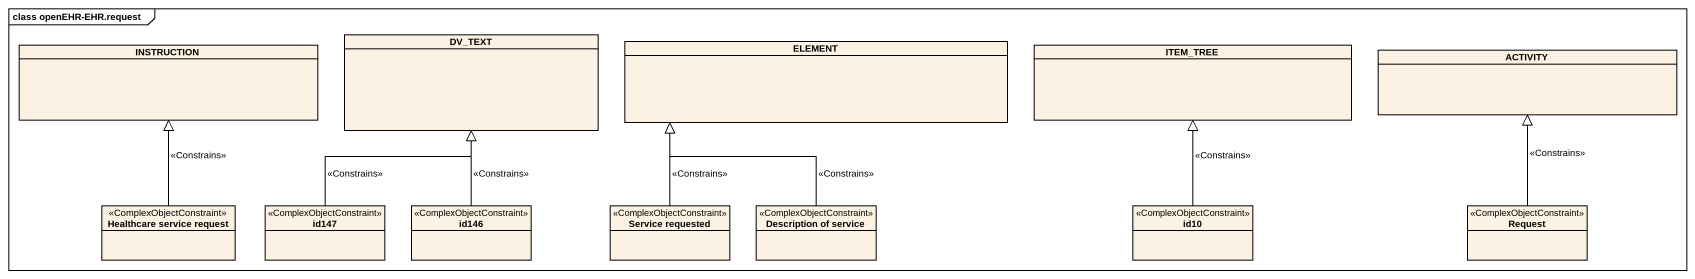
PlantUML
@startuml
mainframe class openEHR-EHR.request
hide circle
hide empty members
class DV_TEXT
class ELEMENT
class INSTRUCTION
class ITEM_TREE
class ACTIVITY
class "Healthcare service request" as Healthcare_service_request <<ComplexObjectConstraint>>
class id147 <<ComplexObjectConstraint>>
class id146 <<ComplexObjectConstraint>>
class "Service requested" as Service_requested <<ComplexObjectConstraint>>
class "Description of service" as Description_of_service <<ComplexObjectConstraint>>
class id10 <<ComplexObjectConstraint>>
class Request <<ComplexObjectConstraint>>
Healthcare_service_request -up-|> INSTRUCTION : <<Constrains>>
id147 -up-|> DV_TEXT : <<Constrains>>
id146 -up-|> DV_TEXT : <<Constrains>>
Service_requested -up-|> ELEMENT : <<Constrains>>
Description_of_service -up-|> ELEMENT : <<Constrains>>
id10 -up-|> ITEM_TREE : <<Constrains>>
Request -up-|> ACTIVITY : <<Constrains>>
@enduml
